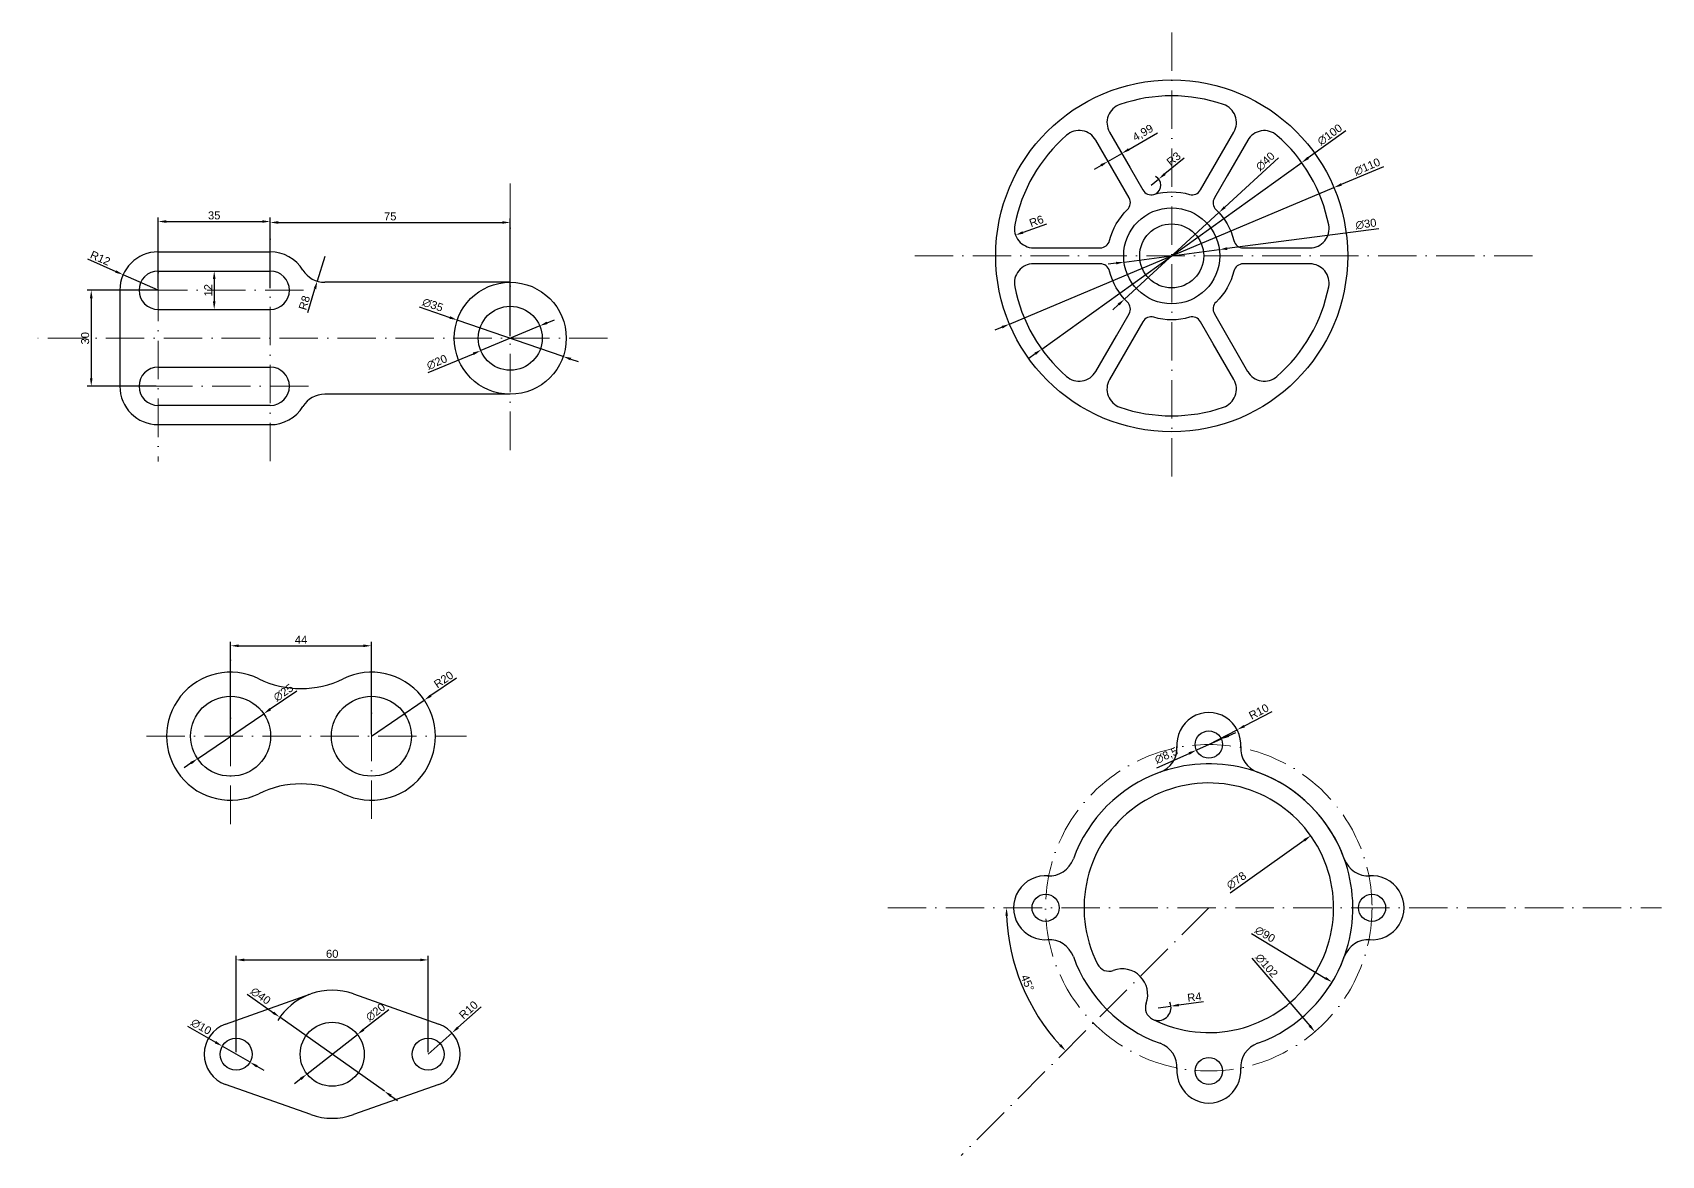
# Model space of a CAD drawing. Header units: millimetres. Extents: x 2742 to 3251, y 847 to 2358.
# Drawn here: x 2742 to 3251, y 1171 to 1522 of the extents above; entities that cross this region are included whole.
import ezdxf

# ---------------------------------------------------------------- set-up
doc = ezdxf.new("R2010")
doc.units = ezdxf.units.MM
doc.linetypes.add('ACAD_ISO10W100', pattern=[18, 12, -3, 0, -3])
doc.layers.add('eksen çizgisi', color=1, linetype='ACAD_ISO10W100', lineweight=15)
doc.layers.add('ölçülendirme', color=2, linetype='Continuous', lineweight=15)
doc.styles.get("Standard").update_dxf_attribs({"font": 'arial.ttf'})
doc.dimstyles.new('ISO-25', dxfattribs={"dimtxt": 2.5, "dimasz": 2.5, "dimexe": 1.25, "dimexo": 0.625, "dimtad": 1, "dimtxsty": 'Standard', "dimcen": 2.5, "dimadec": 0, "dimazin": 0, "dimtfac": 1, "dimtmove": 0, "dimatfit": 3, "dimfxl": 1, "dimarcsym": 0})

# ---------------------------------------------------------------- blocks, each defined once
blk = doc.blocks.new('*U139')
blk.add_lwpolyline([(7.3, 15.32, 0.472282), (-1.84, 16.84, 0.166174), (-18.01, -11.16, 0.47237), (-12.13, -18.32), (0.77, -18.32), (8.71, -18.32, 0.345132), (11.63, -16.04, -0.142149), (17.2, -6.39, 0.345287), (17.72, -2.72), (7.32, 15.3)], format="xyb")
blk = doc.blocks.new('*U140')
at = {"color": 0, "linetype": 'ByBlock', "lineweight": -2, "transparency": 16777216}
for p, rotation in [((2791.45, 1190.3), 299.9999999999999), ((2822.5, 1169.48), 240), ((2755.39, 1136.53), 59.99999999999999), ((2819.99, 1132.18), 180), ((2786.43, 1115.71), 120)]:
    blk.add_blockref('*U139', p, dxfattribs=dict(at, rotation=rotation))
blk.add_blockref('*U139', (2757.9, 1173.83), dxfattribs=at)
blk = doc.blocks.new('*D156')
at = {"color": 0, "lineweight": -2, "transparency": 16777216}
for p, q in [((3084.77, 1485.83), (3093.73, 1491)), ((3078.06, 1482.48), (3077.66, 1483.17)), ((3078.28, 1482.09), (3082.6, 1484.58)), ((3082.38, 1484.97), (3081.98, 1485.66)), ((3076.12, 1480.84), (3073.95, 1479.59))]:
    blk.add_line(p, q, dxfattribs=at)
at = {"color": 0, "transparency": 16777216}
for points in [[(3075.91, 1481.2), (3076.32, 1480.48), (3078.28, 1482.09)], [(3084.56, 1486.19), (3084.97, 1485.47), (3082.6, 1484.58)]]:
    blk.add_solid(points, dxfattribs=at)
at = {"layer": 'Defpoints', "color": 0, "transparency": 16777216}
for p in [(3078.37, 1481.93), (3082.6, 1484.58), (3082.69, 1484.43)]:
    blk.add_point(p, dxfattribs=at)
at = {"color": 0, "transparency": 16777216, "insert": (3089.27, 1490.88), "char_height": 2.5, "attachment_point": 5, "rotation": 30}
blk.add_mtext('4,99', dxfattribs=at)
blk = doc.blocks.new('*D161')
at = {"layer": 'Defpoints', "color": 0, "transparency": 16777216}
for p in [(2900.72, 1430.69), (2882.27, 1422.95)]:
    blk.add_point(p, dxfattribs=at)
at = {"layer": 'ölçülendirme', "color": 0, "lineweight": -2, "transparency": 16777216}
for p, q in [((2900.72, 1430.69), (2882.27, 1422.95)), ((2903.02, 1431.66), (2905.33, 1432.63)), ((2865.88, 1416.07), (2879.97, 1421.98))]:
    blk.add_line(p, q, dxfattribs=at)
at = {"layer": 'ölçülendirme', "color": 0, "transparency": 16777216}
for points in [[(2902.86, 1432.04), (2903.18, 1431.27), (2900.72, 1430.69)], [(2879.81, 1422.37), (2880.13, 1421.6), (2882.27, 1422.95)]]:
    blk.add_solid(points, dxfattribs=at)
at = {"layer": 'ölçülendirme', "color": 0, "transparency": 16777216, "insert": (2868.59, 1419.35), "char_height": 2.5, "attachment_point": 5, "rotation": 22.7668}
blk.add_mtext('∅20', dxfattribs=at)
blk = doc.blocks.new('*D162')
at = {"layer": 'Defpoints', "color": 0, "transparency": 16777216}
for p in [(2874.95, 1432.51), (2908.04, 1421.13)]:
    blk.add_point(p, dxfattribs=at)
at = {"layer": 'ölçülendirme', "color": 0, "lineweight": -2, "transparency": 16777216}
for p, q in [((2863.06, 1436.6), (2872.58, 1433.32)), ((2908.04, 1421.13), (2874.95, 1432.51)), ((2910.41, 1420.32), (2912.77, 1419.51))]:
    blk.add_line(p, q, dxfattribs=at)
at = {"layer": 'ölçülendirme', "color": 0, "transparency": 16777216}
for points in [[(2872.72, 1433.72), (2872.45, 1432.93), (2874.95, 1432.51)], [(2910.54, 1420.71), (2910.27, 1419.92), (2908.04, 1421.13)]]:
    blk.add_solid(points, dxfattribs=at)
at = {"layer": 'ölçülendirme', "color": 0, "transparency": 16777216, "insert": (2867.28, 1437.23), "char_height": 2.5, "attachment_point": 5, "rotation": 341.0252}
blk.add_mtext('∅35', dxfattribs=at)
blk = doc.blocks.new('*D163')
at = {"layer": 'Defpoints', "color": 0, "transparency": 16777216}
for p in [(2770.52, 1446.67), (2781.49, 1441.82)]:
    blk.add_point(p, dxfattribs=at)
at = {"layer": 'ölçülendirme', "color": 0, "lineweight": -2, "transparency": 16777216}
for p, q in [((2759.36, 1451.6), (2768.23, 1447.68)), ((2781.49, 1441.82), (2770.52, 1446.67))]:
    blk.add_line(p, q, dxfattribs=at)
at = {"layer": 'ölçülendirme', "color": 0, "transparency": 16777216}
blk.add_solid([(2768.4, 1448.06), (2768.06, 1447.3), (2770.52, 1446.67)], dxfattribs=at)
at = {"layer": 'ölçülendirme', "color": 0, "transparency": 16777216, "insert": (2763.41, 1451.86), "char_height": 2.5, "attachment_point": 5, "rotation": 336.1739}
blk.add_mtext('R12', dxfattribs=at)
blk = doc.blocks.new('*D164')
at = {"layer": 'Defpoints', "color": 0, "transparency": 16777216}
for p in [(2833.52, 1452.32), (2831.2, 1444.66)]:
    blk.add_point(p, dxfattribs=at)
at = {"layer": 'ölçülendirme', "color": 0, "lineweight": -2, "transparency": 16777216}
for p, q in [((2833.52, 1452.32), (2831.2, 1444.66)), ((2828.23, 1434.82), (2830.48, 1442.27))]:
    blk.add_line(p, q, dxfattribs=at)
at = {"layer": 'ölçülendirme', "color": 0, "transparency": 16777216}
blk.add_solid([(2830.08, 1442.39), (2830.88, 1442.15), (2831.2, 1444.66)], dxfattribs=at)
at = {"layer": 'ölçülendirme', "color": 0, "transparency": 16777216, "insert": (2827.17, 1437.9), "char_height": 2.5, "attachment_point": 5, "rotation": 73.1966}
blk.add_mtext('R8', dxfattribs=at)
blk = doc.blocks.new('*D165')
at = {"layer": 'Defpoints', "color": 0, "transparency": 16777216}
for p in [(2816.49, 1463.3), (2781.49, 1441.82), (2816.49, 1441.82)]:
    blk.add_point(p, dxfattribs=at)
at = {"layer": 'ölçülendirme', "color": 0, "lineweight": -2, "transparency": 16777216}
for p, q in [((2781.49, 1442.45), (2781.49, 1464.55)), ((2783.99, 1463.3), (2813.99, 1463.3)), ((2816.49, 1442.45), (2816.49, 1464.55))]:
    blk.add_line(p, q, dxfattribs=at)
at = {"layer": 'ölçülendirme', "color": 0, "transparency": 16777216}
for points in [[(2783.99, 1463.72), (2783.99, 1462.88), (2781.49, 1463.3)], [(2813.99, 1463.72), (2813.99, 1462.88), (2816.49, 1463.3)]]:
    blk.add_solid(points, dxfattribs=at)
at = {"layer": 'ölçülendirme', "color": 0, "transparency": 16777216, "insert": (2798.99, 1465.2), "char_height": 2.5, "attachment_point": 5}
blk.add_mtext('35', dxfattribs=at)
blk = doc.blocks.new('*D141')
at = {"layer": 'Defpoints', "color": 0, "transparency": 16777216}
for p in [(2891.49, 1463.01), (2816.49, 1441.82), (2891.49, 1426.82)]:
    blk.add_point(p, dxfattribs=at)
at = {"layer": 'ölçülendirme', "color": 0, "lineweight": -2, "transparency": 16777216}
for p, q in [((2816.49, 1442.45), (2816.49, 1464.26)), ((2818.99, 1463.01), (2888.99, 1463.01)), ((2891.49, 1427.45), (2891.49, 1464.26))]:
    blk.add_line(p, q, dxfattribs=at)
at = {"layer": 'ölçülendirme', "color": 0, "transparency": 16777216}
for points in [[(2818.99, 1463.42), (2818.99, 1462.59), (2816.49, 1463.01)], [(2888.99, 1463.42), (2888.99, 1462.59), (2891.49, 1463.01)]]:
    blk.add_solid(points, dxfattribs=at)
at = {"layer": 'ölçülendirme', "color": 0, "transparency": 16777216, "insert": (2853.99, 1464.9), "char_height": 2.5, "attachment_point": 5}
blk.add_mtext('75', dxfattribs=at)
blk = doc.blocks.new('*D166')
at = {"layer": 'Defpoints', "color": 0, "transparency": 16777216}
for p in [(2798.99, 1447.82), (2798.99, 1435.82), (2798.99, 1435.82)]:
    blk.add_point(p, dxfattribs=at)
at = {"layer": 'ölçülendirme', "color": 0, "lineweight": -2, "transparency": 16777216}
for p, q in [((2799.62, 1447.82), (2800.24, 1447.82)), ((2798.99, 1445.32), (2798.99, 1438.32)), ((2799.62, 1435.82), (2800.24, 1435.82))]:
    blk.add_line(p, q, dxfattribs=at)
at = {"layer": 'ölçülendirme', "color": 0, "transparency": 16777216}
for points in [[(2798.58, 1445.32), (2799.41, 1445.32), (2798.99, 1447.82)], [(2798.58, 1438.32), (2799.41, 1438.32), (2798.99, 1435.82)]]:
    blk.add_solid(points, dxfattribs=at)
at = {"layer": 'ölçülendirme', "color": 0, "transparency": 16777216, "insert": (2797.11, 1441.82), "char_height": 2.5, "attachment_point": 5, "rotation": 90}
blk.add_mtext('12', dxfattribs=at)
blk = doc.blocks.new('*D167')
at = {"layer": 'Defpoints', "color": 0, "transparency": 16777216}
for p in [(2781.49, 1441.82), (2760.57, 1411.82), (2781.49, 1411.82)]:
    blk.add_point(p, dxfattribs=at)
at = {"layer": 'ölçülendirme', "color": 0, "lineweight": -2, "transparency": 16777216}
for p, q in [((2780.87, 1441.82), (2759.32, 1441.82)), ((2760.57, 1439.32), (2760.57, 1414.32)), ((2780.87, 1411.82), (2759.32, 1411.82))]:
    blk.add_line(p, q, dxfattribs=at)
at = {"layer": 'ölçülendirme', "color": 0, "transparency": 16777216}
for points in [[(2760.15, 1439.32), (2760.99, 1439.32), (2760.57, 1441.82)], [(2760.15, 1414.32), (2760.99, 1414.32), (2760.57, 1411.82)]]:
    blk.add_solid(points, dxfattribs=at)
at = {"layer": 'ölçülendirme', "color": 0, "transparency": 16777216, "insert": (2758.67, 1426.82), "char_height": 2.5, "attachment_point": 5, "rotation": 90}
blk.add_mtext('30', dxfattribs=at)
blk = doc.blocks.new('*D168')
at = {"layer": 'Defpoints', "color": 0, "transparency": 16777216}
for p in [(2848.12, 1330.72), (2804.12, 1302.47), (2848.12, 1302.47)]:
    blk.add_point(p, dxfattribs=at)
at = {"layer": 'ölçülendirme', "color": 0, "lineweight": -2, "transparency": 16777216}
for p, q in [((2804.12, 1303.09), (2804.12, 1331.97)), ((2806.62, 1330.72), (2845.62, 1330.72)), ((2848.12, 1303.09), (2848.12, 1331.97))]:
    blk.add_line(p, q, dxfattribs=at)
at = {"layer": 'ölçülendirme', "color": 0, "transparency": 16777216}
for points in [[(2806.62, 1331.14), (2806.62, 1330.31), (2804.12, 1330.72)], [(2845.62, 1331.14), (2845.62, 1330.31), (2848.12, 1330.72)]]:
    blk.add_solid(points, dxfattribs=at)
at = {"layer": 'ölçülendirme', "color": 0, "transparency": 16777216, "insert": (2826.12, 1332.6), "char_height": 2.5, "attachment_point": 5}
blk.add_mtext('44', dxfattribs=at)
blk = doc.blocks.new('*D169')
at = {"layer": 'Defpoints', "color": 0, "transparency": 16777216}
for p in [(2814.46, 1309.5), (2793.78, 1295.44)]:
    blk.add_point(p, dxfattribs=at)
at = {"layer": 'ölçülendirme', "color": 0, "lineweight": -2, "transparency": 16777216}
for p, q in [((2824.85, 1316.56), (2816.52, 1310.9)), ((2793.78, 1295.44), (2814.46, 1309.5)), ((2791.72, 1294.03), (2789.65, 1292.63))]:
    blk.add_line(p, q, dxfattribs=at)
at = {"layer": 'ölçülendirme', "color": 0, "transparency": 16777216}
for points in [[(2816.29, 1311.25), (2816.76, 1310.56), (2814.46, 1309.5)], [(2791.48, 1294.38), (2791.95, 1293.69), (2793.78, 1295.44)]]:
    blk.add_solid(points, dxfattribs=at)
at = {"layer": 'ölçülendirme', "color": 0, "transparency": 16777216, "insert": (2820.61, 1316.07), "char_height": 2.5, "attachment_point": 5, "rotation": 34.2158}
blk.add_mtext('∅25', dxfattribs=at)
blk = doc.blocks.new('*D170')
at = {"layer": 'Defpoints', "color": 0, "transparency": 16777216}
for p in [(2864.64, 1313.74), (2848.12, 1302.47)]:
    blk.add_point(p, dxfattribs=at)
at = {"layer": 'ölçülendirme', "color": 0, "lineweight": -2, "transparency": 16777216}
for p, q in [((2874.73, 1320.62), (2866.71, 1315.15)), ((2848.12, 1302.47), (2864.64, 1313.74))]:
    blk.add_line(p, q, dxfattribs=at)
at = {"layer": 'ölçülendirme', "color": 0, "transparency": 16777216}
blk.add_solid([(2866.47, 1315.49), (2866.94, 1314.8), (2864.64, 1313.74)], dxfattribs=at)
at = {"layer": 'ölçülendirme', "color": 0, "transparency": 16777216, "insert": (2870.68, 1320.16), "char_height": 2.5, "attachment_point": 5, "rotation": 34.2994}
blk.add_mtext('R20', dxfattribs=at)
blk = doc.blocks.new('*D171')
at = {"layer": 'Defpoints', "color": 0, "transparency": 16777216}
for p in [(2873.3, 1209.76), (2865.86, 1203.08)]:
    blk.add_point(p, dxfattribs=at)
at = {"layer": 'ölçülendirme', "color": 0, "lineweight": -2, "transparency": 16777216}
for p, q in [((2882.4, 1217.91), (2875.16, 1211.42)), ((2865.86, 1203.08), (2873.3, 1209.76))]:
    blk.add_line(p, q, dxfattribs=at)
at = {"layer": 'ölçülendirme', "color": 0, "transparency": 16777216}
blk.add_solid([(2874.89, 1211.74), (2875.44, 1211.11), (2873.3, 1209.76)], dxfattribs=at)
at = {"layer": 'ölçülendirme', "color": 0, "transparency": 16777216, "insert": (2878.44, 1216.92), "char_height": 2.5, "attachment_point": 5, "rotation": 41.874}
blk.add_mtext('R10', dxfattribs=at)
blk = doc.blocks.new('*D172')
at = {"layer": 'Defpoints', "color": 0, "transparency": 16777216}
for p in [(2865.86, 1232.56), (2805.86, 1203.08), (2865.86, 1203.08)]:
    blk.add_point(p, dxfattribs=at)
at = {"layer": 'ölçülendirme', "color": 0, "lineweight": -2, "transparency": 16777216}
for p, q in [((2805.86, 1203.71), (2805.86, 1233.81)), ((2808.36, 1232.56), (2863.36, 1232.56)), ((2865.86, 1203.71), (2865.86, 1233.81))]:
    blk.add_line(p, q, dxfattribs=at)
at = {"layer": 'ölçülendirme', "color": 0, "transparency": 16777216}
for points in [[(2808.36, 1232.98), (2808.36, 1232.15), (2805.86, 1232.56)], [(2863.36, 1232.98), (2863.36, 1232.15), (2865.86, 1232.56)]]:
    blk.add_solid(points, dxfattribs=at)
at = {"layer": 'ölçülendirme', "color": 0, "transparency": 16777216, "insert": (2835.86, 1234.46), "char_height": 2.5, "attachment_point": 5}
blk.add_mtext('60', dxfattribs=at)
blk = doc.blocks.new('*D173')
at = {"layer": 'Defpoints', "color": 0, "transparency": 16777216}
for p in [(2819.53, 1214.63), (2852.19, 1191.53)]:
    blk.add_point(p, dxfattribs=at)
at = {"layer": 'ölçülendirme', "color": 0, "lineweight": -2, "transparency": 16777216}
for p, q in [((2809.28, 1221.87), (2817.48, 1216.07)), ((2852.19, 1191.53), (2819.53, 1214.63)), ((2854.23, 1190.09), (2856.27, 1188.65))]:
    blk.add_line(p, q, dxfattribs=at)
blk.add_arc((2835.86, 1203.08), 20, 111.2617, 148.3166, dxfattribs=at)
at = {"layer": 'ölçülendirme', "color": 0, "transparency": 16777216}
for points in [[(2817.73, 1216.41), (2817.24, 1215.73), (2819.53, 1214.63)], [(2854.47, 1190.43), (2853.99, 1189.75), (2852.19, 1191.53)]]:
    blk.add_solid(points, dxfattribs=at)
at = {"layer": 'ölçülendirme', "color": 0, "transparency": 16777216, "insert": (2813.5, 1221.3), "char_height": 2.5, "attachment_point": 5, "rotation": 324.7356}
blk.add_mtext('∅40', dxfattribs=at)
blk = doc.blocks.new('*D174')
at = {"layer": 'Defpoints', "color": 0, "transparency": 16777216}
for p in [(2843.72, 1209.25), (2827.99, 1196.91)]:
    blk.add_point(p, dxfattribs=at)
at = {"layer": 'ölçülendirme', "color": 0, "lineweight": -2, "transparency": 16777216}
for p, q in [((2853.59, 1216.99), (2845.69, 1210.79)), ((2827.99, 1196.91), (2843.72, 1209.25)), ((2826.02, 1195.37), (2824.05, 1193.82))]:
    blk.add_line(p, q, dxfattribs=at)
at = {"layer": 'ölçülendirme', "color": 0, "transparency": 16777216}
for points in [[(2845.43, 1211.12), (2845.95, 1210.47), (2843.72, 1209.25)], [(2825.76, 1195.7), (2826.28, 1195.04), (2827.99, 1196.91)]]:
    blk.add_solid(points, dxfattribs=at)
at = {"layer": 'ölçülendirme', "color": 0, "transparency": 16777216, "insert": (2849.41, 1216.22), "char_height": 2.5, "attachment_point": 5, "rotation": 38.1045}
blk.add_mtext('∅20', dxfattribs=at)
blk = doc.blocks.new('*D175')
at = {"layer": 'Defpoints', "color": 0, "transparency": 16777216}
for p in [(2801.53, 1205.59), (2810.18, 1200.58)]:
    blk.add_point(p, dxfattribs=at)
at = {"layer": 'ölçülendirme', "color": 0, "lineweight": -2, "transparency": 16777216}
for p, q in [((2790.68, 1211.87), (2799.37, 1206.84)), ((2810.18, 1200.58), (2801.53, 1205.59)), ((2812.35, 1199.32), (2814.51, 1198.07))]:
    blk.add_line(p, q, dxfattribs=at)
at = {"layer": 'ölçülendirme', "color": 0, "transparency": 16777216}
for points in [[(2799.57, 1207.2), (2799.16, 1206.48), (2801.53, 1205.59)], [(2812.55, 1199.68), (2812.14, 1198.96), (2810.18, 1200.58)]]:
    blk.add_solid(points, dxfattribs=at)
at = {"layer": 'ölçülendirme', "color": 0, "transparency": 16777216, "insert": (2794.93, 1211.69), "char_height": 2.5, "attachment_point": 5, "rotation": 329.9188}
blk.add_mtext('∅10', dxfattribs=at)
blk = doc.blocks.new('*D262')
at = {"layer": 'Defpoints', "color": 0, "transparency": 16777216}
for p in [(3148.88, 1473.9), (3047.49, 1431.24)]:
    blk.add_point(p, dxfattribs=at)
at = {"layer": 'ölçülendirme', "color": 0, "lineweight": -2, "transparency": 16777216}
for p, q in [((3164.39, 1480.42), (3151.18, 1474.87)), ((3047.49, 1431.24), (3148.88, 1473.9)), ((3045.18, 1430.27), (3042.88, 1429.3))]:
    blk.add_line(p, q, dxfattribs=at)
at = {"layer": 'ölçülendirme', "color": 0, "transparency": 16777216}
for points in [[(3151.02, 1475.25), (3151.34, 1474.48), (3148.88, 1473.9)], [(3045.02, 1430.66), (3045.34, 1429.89), (3047.49, 1431.24)]]:
    blk.add_solid(points, dxfattribs=at)
at = {"layer": 'ölçülendirme', "color": 0, "transparency": 16777216, "insert": (3159.25, 1480.4), "char_height": 2.5, "attachment_point": 5, "rotation": 22.816}
blk.add_mtext('∅110', dxfattribs=at)
blk = doc.blocks.new('*D263')
at = {"layer": 'Defpoints', "color": 0, "transparency": 16777216}
for p in [(3138.82, 1481.73), (3057.57, 1423.42)]:
    blk.add_point(p, dxfattribs=at)
at = {"layer": 'ölçülendirme', "color": 0, "lineweight": -2, "transparency": 16777216}
for p, q in [((3152.58, 1491.6), (3140.85, 1483.18)), ((3057.57, 1423.42), (3138.82, 1481.73)), ((3055.54, 1421.97), (3053.51, 1420.51))]:
    blk.add_line(p, q, dxfattribs=at)
at = {"layer": 'ölçülendirme', "color": 0, "transparency": 16777216}
for points in [[(3140.6, 1483.52), (3141.09, 1482.84), (3138.82, 1481.73)], [(3055.29, 1422.31), (3055.78, 1421.63), (3057.57, 1423.42)]]:
    blk.add_solid(points, dxfattribs=at)
at = {"layer": 'ölçülendirme', "color": 0, "transparency": 16777216, "insert": (3147.58, 1490.44), "char_height": 2.5, "attachment_point": 5, "rotation": 35.6621}
blk.add_mtext('∅100', dxfattribs=at)
blk = doc.blocks.new('*D264')
at = {"layer": 'Defpoints', "color": 0, "transparency": 16777216}
for p in [(3112.93, 1466.09), (3083.45, 1439.06)]:
    blk.add_point(p, dxfattribs=at)
at = {"layer": 'ölçülendirme', "color": 0, "lineweight": -2, "transparency": 16777216}
for p, q in [((3131.56, 1483.18), (3114.77, 1467.78)), ((3083.45, 1439.06), (3112.93, 1466.09)), ((3081.61, 1437.37), (3079.77, 1435.68))]:
    blk.add_line(p, q, dxfattribs=at)
at = {"layer": 'ölçülendirme', "color": 0, "transparency": 16777216}
for points in [[(3114.49, 1468.09), (3115.06, 1467.48), (3112.93, 1466.09)], [(3081.33, 1437.67), (3081.89, 1437.06), (3083.45, 1439.06)]]:
    blk.add_solid(points, dxfattribs=at)
at = {"layer": 'ölçülendirme', "color": 0, "transparency": 16777216, "insert": (3127.45, 1482.09), "char_height": 2.5, "attachment_point": 5, "rotation": 42.5247}
blk.add_mtext('∅40', dxfattribs=at)
blk = doc.blocks.new('*D265')
at = {"layer": 'Defpoints', "color": 0, "transparency": 16777216}
for p in [(3083.31, 1450.62), (3113.05, 1454.52)]:
    blk.add_point(p, dxfattribs=at)
at = {"layer": 'ölçülendirme', "color": 0, "lineweight": -2, "transparency": 16777216}
for p, q in [((3162.87, 1461.05), (3115.53, 1454.84)), ((3083.31, 1450.62), (3113.05, 1454.52)), ((3080.83, 1450.29), (3078.35, 1449.97))]:
    blk.add_line(p, q, dxfattribs=at)
at = {"layer": 'ölçülendirme', "color": 0, "transparency": 16777216}
for points in [[(3080.78, 1450.71), (3080.88, 1449.88), (3083.31, 1450.62)], [(3115.48, 1455.26), (3115.59, 1454.43), (3113.05, 1454.52)]]:
    blk.add_solid(points, dxfattribs=at)
at = {"layer": 'ölçülendirme', "color": 0, "transparency": 16777216, "insert": (3158.88, 1462.52), "char_height": 2.5, "attachment_point": 5, "rotation": 7.4717}
blk.add_mtext('∅30', dxfattribs=at)
blk = doc.blocks.new('*D266')
at = {"layer": 'Defpoints', "color": 0, "transparency": 16777216}
for p in [(3094.11, 1476.57), (3091.79, 1474.67)]:
    blk.add_point(p, dxfattribs=at)
at = {"layer": 'ölçülendirme', "color": 0, "lineweight": -2, "transparency": 16777216}
for p, q in [((3102.06, 1483.09), (3096.04, 1478.15)), ((3091.79, 1474.67), (3094.11, 1476.57))]:
    blk.add_line(p, q, dxfattribs=at)
blk.add_arc((3091.79, 1474.67), 3, 298.1014, 63.234, dxfattribs=at)
at = {"layer": 'ölçülendirme', "color": 0, "transparency": 16777216}
blk.add_solid([(3095.78, 1478.48), (3096.31, 1477.83), (3094.11, 1476.57)], dxfattribs=at)
at = {"layer": 'ölçülendirme', "color": 0, "transparency": 16777216, "insert": (3098.81, 1482.88), "char_height": 2.5, "attachment_point": 5, "rotation": 39.3607}
blk.add_mtext('R3', dxfattribs=at)
blk = doc.blocks.new('*D267')
at = {"layer": 'Defpoints', "color": 0, "transparency": 16777216}
for p in [(3055.02, 1461.08), (3049.37, 1459.05)]:
    blk.add_point(p, dxfattribs=at)
at = {"layer": 'ölçülendirme', "color": 0, "lineweight": -2, "transparency": 16777216}
blk.add_line((3059.05, 1462.52), (3051.73, 1459.9), dxfattribs=at)
at = {"layer": 'ölçülendirme', "color": 0, "transparency": 16777216}
blk.add_solid([(3051.59, 1460.29), (3051.87, 1459.5), (3049.37, 1459.05)], dxfattribs=at)
at = {"layer": 'ölçülendirme', "color": 0, "transparency": 16777216, "insert": (3055.92, 1463.42), "char_height": 2.5, "attachment_point": 5, "rotation": 19.6832}
blk.add_mtext('R6', dxfattribs=at)
blk = doc.blocks.new('*D268')
at = {"layer": 'Defpoints', "color": 0, "transparency": 16777216}
for p in [(3118.66, 1304.47), (3109.79, 1299.85)]:
    blk.add_point(p, dxfattribs=at)
at = {"layer": 'ölçülendirme', "color": 0, "lineweight": -2, "transparency": 16777216}
for p, q in [((3129.48, 1310.12), (3120.87, 1305.63)), ((3109.79, 1299.85), (3118.66, 1304.47))]:
    blk.add_line(p, q, dxfattribs=at)
at = {"layer": 'ölçülendirme', "color": 0, "transparency": 16777216}
blk.add_solid([(3120.68, 1306), (3121.06, 1305.26), (3118.66, 1304.47)], dxfattribs=at)
at = {"layer": 'ölçülendirme', "color": 0, "transparency": 16777216, "insert": (3125.41, 1310.14), "char_height": 2.5, "attachment_point": 5, "rotation": 27.5566}
blk.add_mtext('R10', dxfattribs=at)
blk = doc.blocks.new('*D269')
at = {"layer": 'Defpoints', "color": 0, "transparency": 16777216}
for p in [(3093.97, 1217.63), (3097.94, 1218.13)]:
    blk.add_point(p, dxfattribs=at)
at = {"layer": 'ölçülendirme', "color": 0, "lineweight": -2, "transparency": 16777216}
for p, q in [((3093.97, 1217.63), (3097.94, 1218.13)), ((3108.13, 1219.41), (3100.42, 1218.44))]:
    blk.add_line(p, q, dxfattribs=at)
blk.add_arc((3093.97, 1217.63), 4, 252.0749, 25.095, dxfattribs=at)
at = {"layer": 'ölçülendirme', "color": 0, "transparency": 16777216}
blk.add_solid([(3100.36, 1218.86), (3100.47, 1218.03), (3097.94, 1218.13)], dxfattribs=at)
at = {"layer": 'ölçülendirme', "color": 0, "transparency": 16777216, "insert": (3105.28, 1220.94), "char_height": 2.5, "attachment_point": 5, "rotation": 7.1901}
blk.add_mtext('R4', dxfattribs=at)
blk = doc.blocks.new('*D270')
at = {"layer": 'Defpoints', "color": 0, "transparency": 16777216}
for p in [(3009.48, 1248.85), (3109.79, 1248.85), (3251.22, 1248.85), (3048.72, 1232.48), (3032.41, 1171.47)]:
    blk.add_point(p, dxfattribs=at)
at = {"layer": 'ölçülendirme', "color": 0, "lineweight": -2, "transparency": 16777216}
blk.add_arc((3109.79, 1248.85), 63.23, 182.2656, 222.7344, dxfattribs=at)
at = {"layer": 'ölçülendirme', "color": 0, "transparency": 16777216}
for points in [[(3046.2, 1246.34), (3047.03, 1246.36), (3046.56, 1248.85)], [(3063.65, 1206.23), (3063.05, 1205.65), (3065.08, 1204.14)]]:
    blk.add_solid(points, dxfattribs=at)
at = {"layer": 'ölçülendirme', "color": 0, "transparency": 16777216, "insert": (3053.13, 1225.38), "char_height": 2.5, "attachment_point": 5, "rotation": 292.5}
blk.add_mtext('45°', dxfattribs=at)
blk = doc.blocks.new('*D271')
at = {"layer": 'Defpoints', "color": 0, "transparency": 16777216}
for p in [(3105.91, 1298.11), (3113.67, 1301.58)]:
    blk.add_point(p, dxfattribs=at)
at = {"layer": 'ölçülendirme', "color": 0, "lineweight": -2, "transparency": 16777216}
for p, q in [((3115.95, 1302.6), (3118.23, 1303.63)), ((3113.67, 1301.58), (3105.91, 1298.11)), ((3093.55, 1292.58), (3103.63, 1297.09))]:
    blk.add_line(p, q, dxfattribs=at)
at = {"layer": 'ölçülendirme', "color": 0, "transparency": 16777216}
for points in [[(3103.46, 1297.47), (3103.8, 1296.71), (3105.91, 1298.11)], [(3115.78, 1302.99), (3116.12, 1302.22), (3113.67, 1301.58)]]:
    blk.add_solid(points, dxfattribs=at)
at = {"layer": 'ölçülendirme', "color": 0, "transparency": 16777216, "insert": (3096.56, 1296.3), "char_height": 2.5, "attachment_point": 5, "rotation": 24.1144}
blk.add_mtext('∅8,5', dxfattribs=at)
blk = doc.blocks.new('*D272')
at = {"layer": 'Defpoints', "color": 0, "transparency": 16777216}
for p in [(3141.62, 1271.38), (3077.96, 1226.32)]:
    blk.add_point(p, dxfattribs=at)
at = {"layer": 'ölçülendirme', "color": 0, "lineweight": -2, "transparency": 16777216}
blk.add_line((3116.45, 1253.56), (3139.58, 1269.93), dxfattribs=at)
at = {"layer": 'ölçülendirme', "color": 0, "transparency": 16777216}
blk.add_solid([(3139.34, 1270.27), (3139.82, 1269.59), (3141.62, 1271.38)], dxfattribs=at)
at = {"layer": 'ölçülendirme', "color": 0, "transparency": 16777216, "insert": (3118.4, 1257.35), "char_height": 2.5, "attachment_point": 5, "rotation": 35.2898}
blk.add_mtext('∅78', dxfattribs=at)
blk = doc.blocks.new('*D273')
at = {"layer": 'Defpoints', "color": 0, "transparency": 16777216}
for p in [(3071.25, 1272.08), (3148.33, 1225.61)]:
    blk.add_point(p, dxfattribs=at)
at = {"layer": 'ölçülendirme', "color": 0, "lineweight": -2, "transparency": 16777216}
blk.add_line((3123.11, 1240.82), (3146.19, 1226.9), dxfattribs=at)
blk.add_arc((3109.79, 1248.85), 45, 327.3243, 109.0168, dxfattribs=at)
at = {"layer": 'ölçülendirme', "color": 0, "transparency": 16777216}
blk.add_solid([(3146.4, 1227.26), (3145.97, 1226.55), (3148.33, 1225.61)], dxfattribs=at)
at = {"layer": 'ölçülendirme', "color": 0, "transparency": 16777216, "insert": (3127.35, 1240.56), "char_height": 2.5, "attachment_point": 5, "rotation": 328.9159}
blk.add_mtext('∅90', dxfattribs=at)
blk = doc.blocks.new('*D274')
at = {"layer": 'Defpoints', "color": 0, "transparency": 16777216}
for p in [(3076.64, 1287.61), (3142.94, 1210.09)]:
    blk.add_point(p, dxfattribs=at)
at = {"layer": 'ölçülendirme', "color": 0, "lineweight": -2, "transparency": 16777216}
blk.add_line((3123.26, 1233.1), (3141.31, 1211.99), dxfattribs=at)
at = {"layer": 'ölçülendirme', "color": 0, "transparency": 16777216}
blk.add_solid([(3141.63, 1212.26), (3140.99, 1211.72), (3142.94, 1210.09)], dxfattribs=at)
at = {"layer": 'ölçülendirme', "color": 0, "transparency": 16777216, "insert": (3127.83, 1230.78), "char_height": 2.5, "attachment_point": 5, "rotation": 310.5361}
blk.add_mtext('∅102', dxfattribs=at)

msp = doc.modelspace()

# ---------------------------------------------------------------- linework, layer by layer
for p, q in [((3074.452, 1488.694), (3074.44, 1488.715)), ((2781.494, 1453.822), (2816.494, 1453.822)), ((2781.494, 1447.822), (2816.494, 1447.822)), ((2769.494, 1441.822), (2769.494, 1411.822)), ((2891.494, 1444.322), (2833.516, 1444.322)), ((2781.494, 1435.822), (2816.494, 1435.822)), ((2781.494, 1417.822), (2816.494, 1417.822)), ((2816.494, 1405.822), (2781.494, 1405.822)), ((2891.494, 1409.322), (2833.516, 1409.322)), ((2781.494, 1399.822), (2816.494, 1399.822)), ((2802.523, 1212.509), (2829.189, 1221.937)), ((2842.523, 1221.937), (2869.189, 1212.509)), ((2829.189, 1184.225), (2802.523, 1193.653)), ((2869.189, 1193.653), (2842.523, 1184.225))]:
    msp.add_line(p, q)
for centre, radius in [((3098.182, 1452.569), 55), ((3098.182, 1452.569), 15), ((3098.182, 1452.569), 10), ((2891.494, 1426.822), 17.5), ((2891.494, 1426.822), 10), ((2804.119, 1302.467), 12.5), ((2848.119, 1302.467), 12.5), ((3109.79, 1299.847), 4.25), ((3058.79, 1248.847), 4.25), ((3160.79, 1248.847), 4.25), ((2835.856, 1203.081), 10), ((2805.856, 1203.081), 5), ((2865.856, 1203.081), 5), ((3109.79, 1197.847), 4.25)]:
    msp.add_circle(centre, radius)
for centre, radius, start, end in [((2781.494, 1441.822), 12, 90, 180), ((2816.494, 1441.822), 12, 31.66824, 90), ((2781.494, 1441.822), 6, 90, 270), ((2816.494, 1441.822), 6, 270, 90), ((2833.516, 1452.322), 8, 211.66824, 270), ((2781.494, 1411.822), 6, 90, 270), ((2816.494, 1411.822), 6, 270, 90), ((2781.494, 1411.822), 12, 180, 270), ((2816.494, 1411.822), 12, 270, 328.33176), ((2833.516, 1401.322), 8, 90, 148.33176), ((2804.119, 1302.467), 20, 63.89612, 296.10388), ((2826.119, 1347.367), 30, 243.89612, 296.10388), ((2848.119, 1302.467), 20, 243.89612, 116.10388), ((3109.79, 1299.847), 10, 354.37373, 185.62627), ((3091.826, 1298.71), 8, 289.81256, 3.62241), ((3127.754, 1298.71), 8, 176.37759, 250.18744), ((3109.79, 1248.847), 45, 109.81256, 160.18744), ((3109.79, 1248.847), 39, 243.12244, 206.87756), ((3109.79, 1248.847), 45, 19.81256, 70.18744), ((2826.119, 1257.567), 30, 63.89612, 116.10388), ((3059.927, 1266.811), 8, 266.37759, 340.18744), ((3159.653, 1266.811), 8, 199.81256, 273.62241), ((3058.79, 1248.847), 10, 84.37373, 275.62627), ((3160.79, 1248.847), 10, 264.37373, 95.62627), ((3059.927, 1230.883), 8, 19.81256, 93.62241), ((3159.653, 1230.883), 8, 86.37759, 160.18744), ((3109.79, 1248.847), 45, 199.81256, 250.18744), ((3109.79, 1248.847), 45, 289.81256, 340.18744), ((3078.571, 1233.024), 4, 206.87756, 290.12468), ((3082.699, 1221.757), 8, 339.87532, 110.12468), ((2835.856, 1203.081), 20, 70.52878, 109.47122), ((3093.967, 1217.628), 4, 159.87532, 243.12244), ((2805.856, 1203.081), 10, 109.47122, 250.52878), ((2865.856, 1203.081), 10, 289.47122, 70.52878), ((3091.826, 1198.984), 8, 356.37759, 70.18744), ((3127.754, 1198.984), 8, 109.81256, 183.62241), ((3109.79, 1197.847), 10, 174.37373, 5.62627), ((2835.856, 1203.081), 20, 250.52878, 289.47122)]:
    msp.add_arc(centre, radius, start, end)
at = {"layer": 'eksen çizgisi'}
for p, q in [((3098.182, 1522.343), (3098.182, 1382.745)), ((2891.494, 1391.883), (2891.494, 1475.158)), ((2781.494, 1462.257), (2781.494, 1388.349)), ((2816.494, 1388.434), (2816.494, 1463.301)), ((3017.905, 1452.569), (3213.266, 1452.569)), ((2760.593, 1441.822), (2828.425, 1441.822)), ((2921.904, 1426.822), (2742.236, 1426.822)), ((2762.156, 1411.822), (2830.378, 1411.822)), ((2804.119, 1275.016), (2804.119, 1330.323)), ((2848.119, 1276.612), (2848.119, 1330.722)), ((2777.855, 1302.467), (2877.786, 1302.467)), ((3009.476, 1248.847), (3251.216, 1248.847)), ((3109.79, 1248.847), (3032.408, 1171.465))]:
    msp.add_line(p, q, dxfattribs=at)
msp.add_circle((3109.79, 1248.847), 51, dxfattribs=at)

# ---------------------------------------------------------------- block references
msp.add_blockref('*U140', (309.249, 299.568))

# ---------------------------------------------------------------- dimensions: what is measured, and where the dimension line sits
dim = msp.add_aligned_dim(p1=(3078.369, 1481.935), p2=(3082.689, 1484.428), distance=0.175, dimstyle='ISO-25')
dim.commit()
dim.dimension.update_dxf_attribs({"geometry": '*D156', "text_midpoint": (3089.266, 1490.885)})
at = {"layer": 'ölçülendirme'}
for p1, p2, picture, middle in [((3057.569, 1423.425), (3138.816, 1481.725), '*D263', (3148.725, 1488.836)), ((3047.485, 1431.241), (3148.878, 1473.896), '*D262', (3160.014, 1478.581)), ((3083.453, 1439.057), (3112.932, 1466.093), '*D264', (3128.785, 1480.632)), ((3083.309, 1450.618), (3113.054, 1454.519), '*D265', (3159.135, 1460.563)), ((2900.715, 1430.692), (2882.273, 1422.952), '*D161', (2869.355, 1417.531)), ((3071.251, 1272.08), (3148.328, 1225.614), '*D273', (3126.336, 1238.872)), ((3076.644, 1287.607), (3142.936, 1210.087), '*D274', (3126.336, 1229.498)), ((3077.956, 1226.316), (3141.623, 1271.378), '*D272', (3119.535, 1255.744))]:
    dim = msp.add_diameter_dim_2p(p1=p1, p2=p2, dimstyle='ISO-25', dxfattribs=at)
    dim.commit()
    dim.dimension.update_dxf_attribs({"geometry": picture, "text_midpoint": middle, "dimtype": 163})
for center, mpoint, picture, middle in [((3091.789, 1474.666), (3094.109, 1476.568), '*D266', (3098.81, 1482.885)), ((2781.494, 1441.822), (2770.517, 1446.669), '*D163', (2763.41, 1451.863)), ((2833.516, 1452.322), (2831.204, 1444.663), '*D164', (2827.174, 1437.896)), ((2848.119, 1302.467), (2864.641, 1313.737), '*D170', (2870.68, 1320.158)), ((3109.79, 1299.847), (3118.655, 1304.473), '*D268', (3125.407, 1310.141)), ((3093.967, 1217.628), (3097.935, 1218.129), '*D269', (3105.276, 1220.945)), ((2865.856, 1203.081), (2873.302, 1209.756), '*D171', (2878.442, 1216.918))]:
    dim = msp.add_radius_dim(center=center, mpoint=mpoint, dimstyle='ISO-25', dxfattribs=at)
    dim.commit()
    dim.dimension.update_dxf_attribs({"geometry": picture, "text_midpoint": middle})
for base, p1, p2, picture, middle in [((2816.494, 1463.301), (2781.494, 1441.822), (2816.494, 1441.822), '*D165', (2798.994, 1465.203)), ((2891.494, 1463.006), (2816.494, 1441.822), (2891.494, 1426.822), '*D141', (2853.994, 1464.902)), ((2848.119, 1330.722), (2804.119, 1302.467), (2848.119, 1302.467), '*D168', (2826.119, 1332.597)), ((2865.856, 1232.563), (2805.856, 1203.081), (2865.856, 1203.081), '*D172', (2835.856, 1234.465))]:
    dim = msp.add_linear_dim(base=base, p1=p1, p2=p2, dimstyle='ISO-25', dxfattribs=at)
    dim.commit()
    dim.dimension.update_dxf_attribs({"geometry": picture, "text_midpoint": middle})
dim = msp.add_radius_dim(center=(3055.021, 1461.075), mpoint=(3049.372, 1459.054), dimstyle='ISO-25', dxfattribs=at)
dim.commit()
dim.dimension.update_dxf_attribs({"geometry": '*D267', "text_midpoint": (3056.565, 1461.627), "dimtype": 164})
for base, p1, p2, picture, middle in [((2798.994, 1435.822), (2798.994, 1447.822), (2798.994, 1435.822), '*D166', (2797.114, 1441.822)), ((2760.569, 1411.822), (2781.494, 1441.822), (2781.494, 1411.822), '*D167', (2758.666, 1426.822))]:
    dim = msp.add_linear_dim(base=base, p1=p1, p2=p2, angle=90, dimstyle='ISO-25', dxfattribs=at)
    dim.commit()
    dim.dimension.update_dxf_attribs({"geometry": picture, "text_midpoint": middle})
for p1, p2, picture, middle in [((2908.043, 1421.132), (2874.945, 1432.512), '*D162', (2867.279, 1437.233)), ((2793.783, 1295.438), (2814.456, 1309.496), '*D169', (2820.612, 1316.066)), ((3113.669, 1301.584), (3105.911, 1298.111), '*D271', (3096.564, 1296.302)), ((2852.186, 1191.534), (2819.526, 1214.628), '*D173', (2813.502, 1221.302)), ((2827.987, 1196.91), (2843.725, 1209.252), '*D174', (2849.41, 1216.216)), ((2810.183, 1200.575), (2801.529, 1205.587), '*D175', (2794.927, 1211.69))]:
    dim = msp.add_diameter_dim_2p(p1=p1, p2=p2, dimstyle='ISO-25', dxfattribs=at)
    dim.commit()
    dim.dimension.update_dxf_attribs({"geometry": picture, "text_midpoint": middle})
dim = msp.add_angular_dim_2l(base=(3048.717, 1232.483), line1=((3109.79, 1248.847), (3032.408, 1171.465)), line2=((3009.476, 1248.847), (3251.216, 1248.847)), dimstyle='ISO-25', dxfattribs=at)
dim.commit()
dim.dimension.update_dxf_attribs({"geometry": '*D270', "text_midpoint": (3053.127, 1225.377)})

doc.saveas('drawing.dxf')
